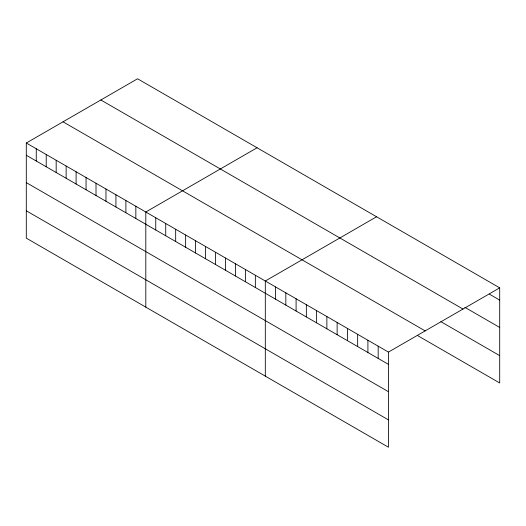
<?xml version="1.0" encoding="UTF-8"?>
<svg xmlns="http://www.w3.org/2000/svg" width="526" height="526" viewBox="0 0 526 526"><rect width="100%" height="100%" fill="white"/><g stroke="black" fill="none" stroke-linecap="round" stroke-linejoin="round"><path stroke-width="0.79" d="M26.3 143.019L388.431 352.091L388.431 447.225L26.3 238.146L26.3 143.019L137.569 78.775L499.7 287.853L499.7 382.981L417.618 335.595M257.069 147.773L145.807 212.011L145.807 307.145M376.577 216.765L265.308 281.009L265.308 376.136M388.431 352.091L499.7 287.853M489.436 294.179L499.7 300.103M464.813 307.309L499.7 327.455M100.847 99.979L462.985 309.051M440.873 321.669L499.7 355.635M63.015 121.815L425.153 330.893M26.3 155.262L388.431 364.34M26.3 182.614L388.431 391.692M26.3 210.794L388.431 419.873M378.174 346.167L378.174 358.416M367.911 340.243L367.911 352.492M357.654 334.319L357.654 346.568M347.39 328.395L347.39 340.644M337.133 322.471L337.133 334.72M326.87 316.547L326.87 328.796M316.613 310.629L316.613 322.872M306.349 304.705L306.349 316.948M296.092 298.781L296.092 311.024M285.828 292.857L285.828 305.1M275.571 286.933L275.571 299.176M255.347 275.256L255.347 287.505M245.392 269.509L245.392 281.758M235.431 263.756L235.431 276.005M225.476 258.01L225.476 270.259M215.515 252.256L215.515 264.506M205.554 246.51L205.554 258.759M195.6 240.757L195.6 253.006M185.639 235.01L185.639 247.259M175.677 229.264L175.677 241.506M165.723 223.511L165.723 235.76M155.762 217.764L155.762 230.007M135.846 206.264L135.846 218.507M125.885 200.511L125.885 212.76M115.93 194.765L115.93 207.014M105.969 189.012L105.969 201.261M96.008 183.265L96.008 195.514M86.054 177.512L86.054 189.761M76.092 171.765L76.092 184.015M66.138 166.012L66.138 178.261M56.177 160.266L56.177 172.515M46.216 154.519L46.216 166.762M36.261 148.766L36.261 161.015"/></g></svg>
